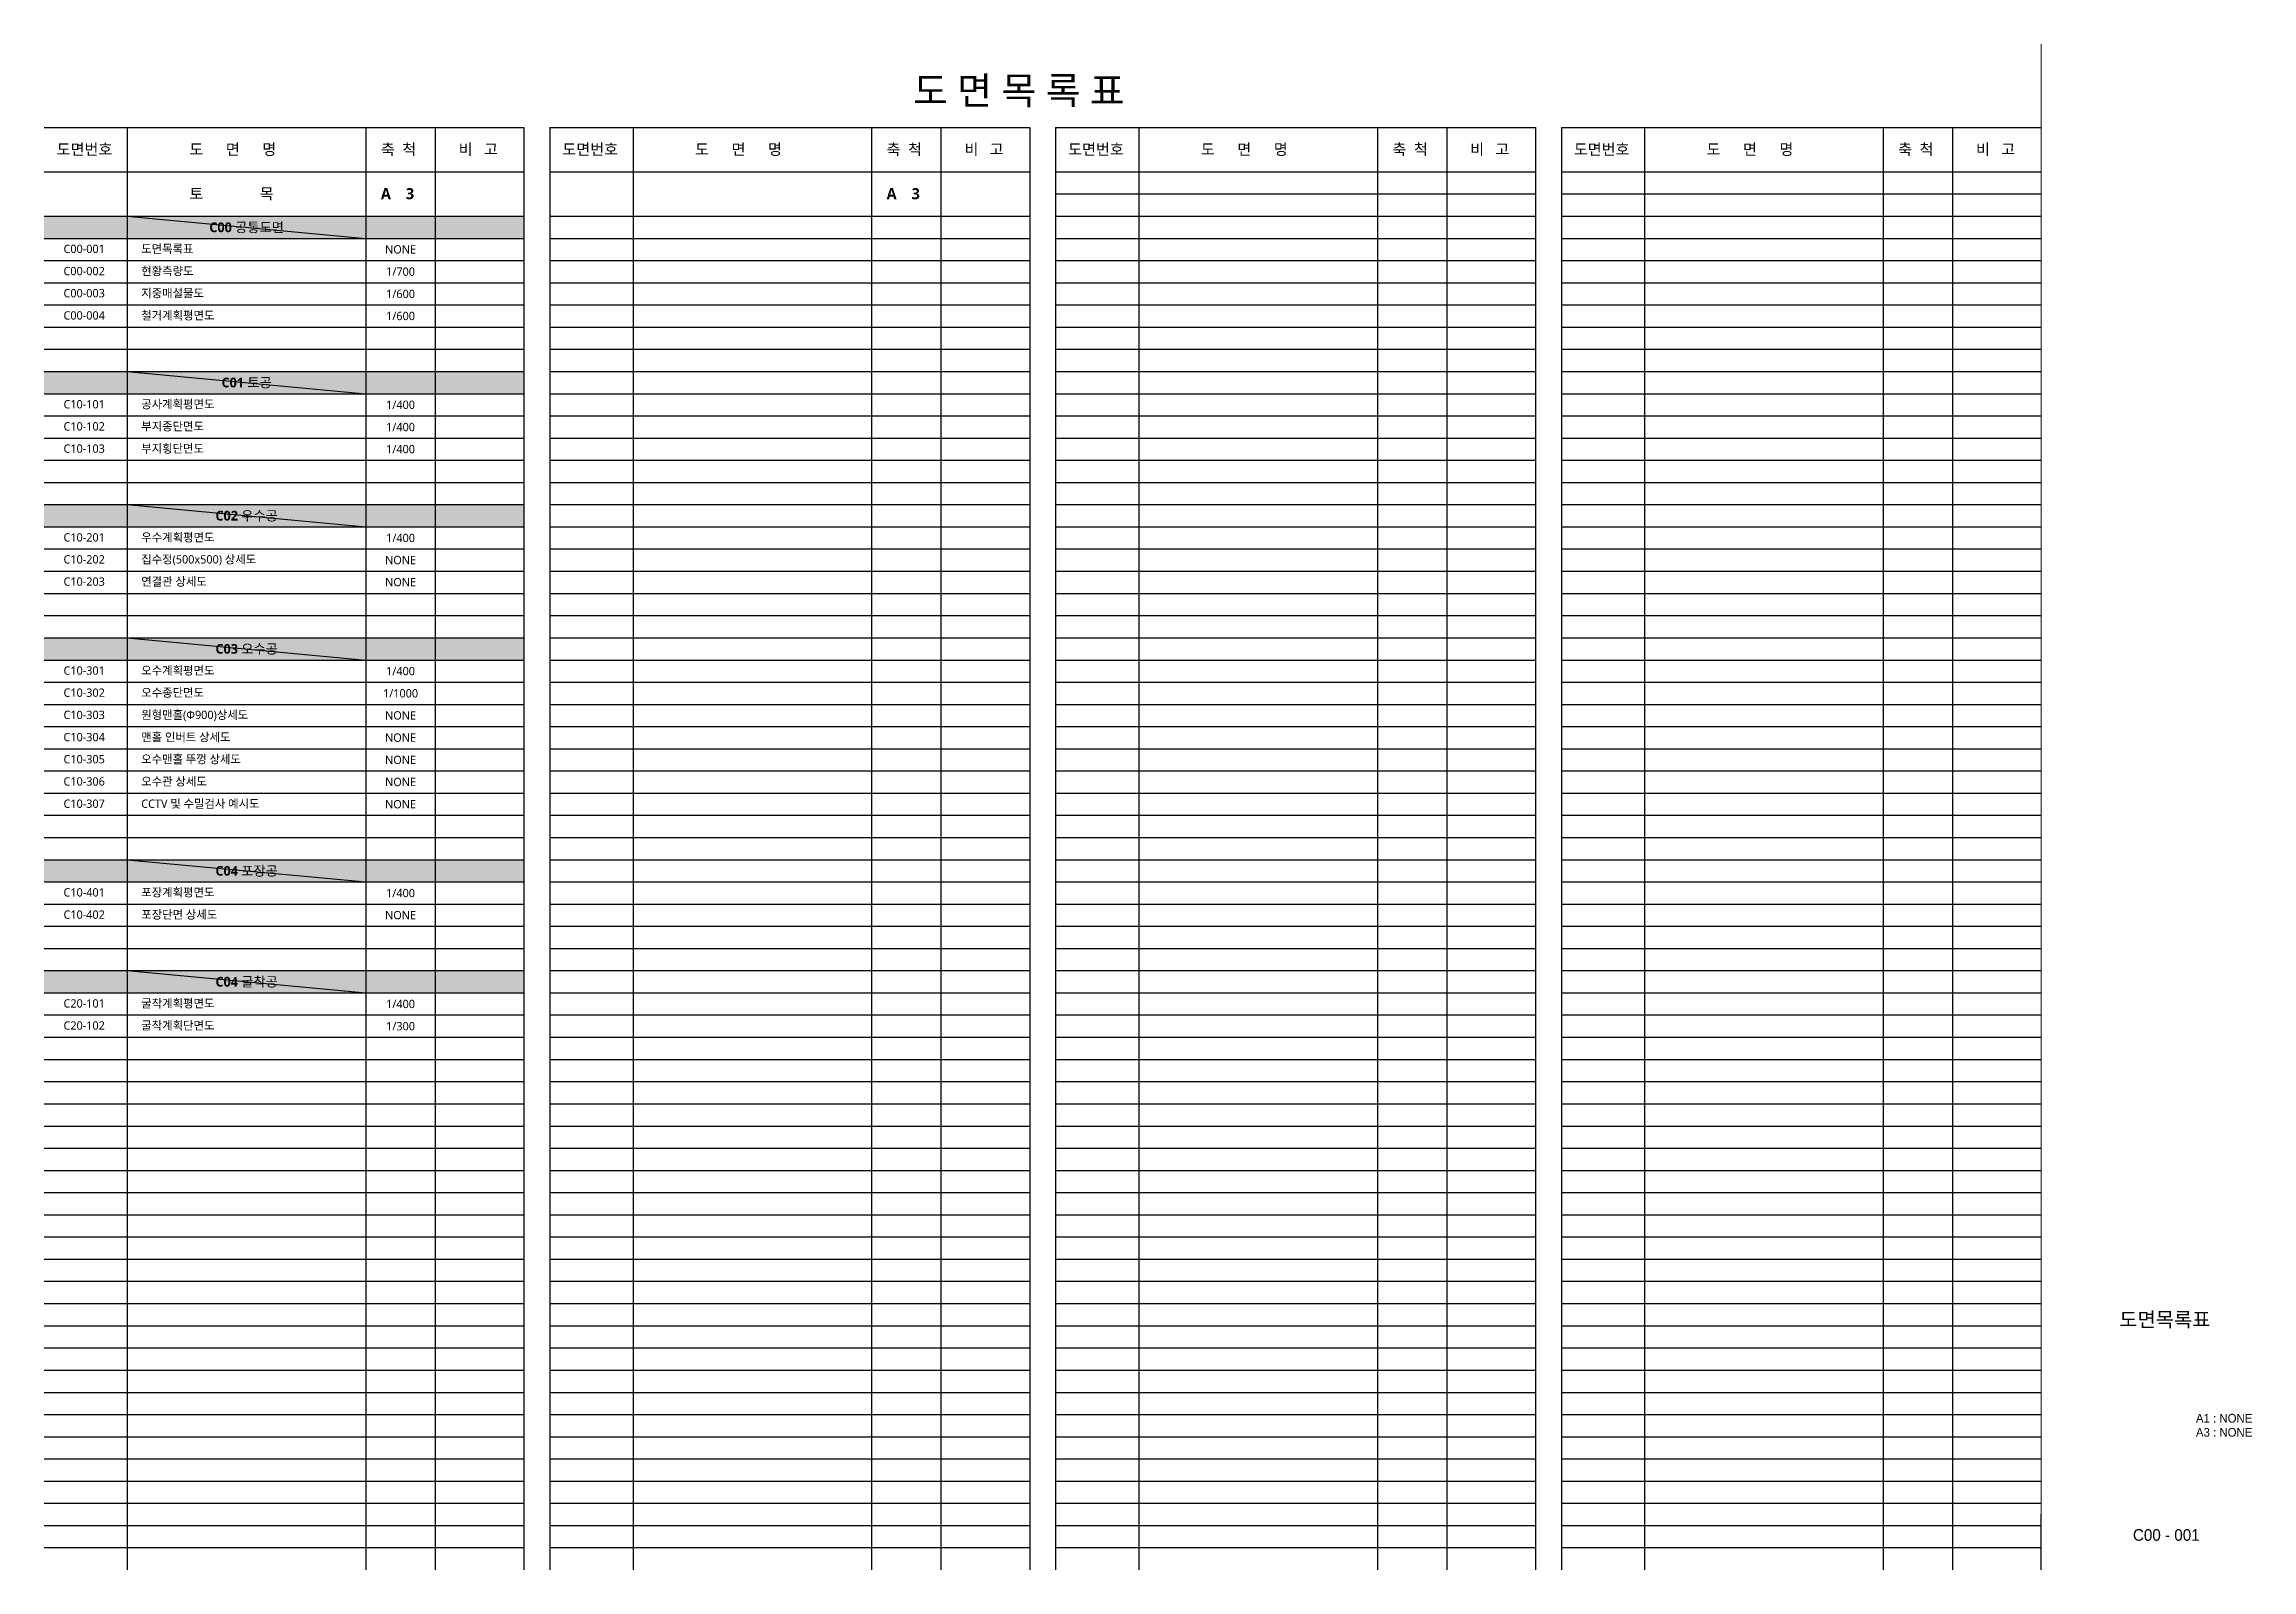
# Model space of a CAD drawing. Header units: inches. Extents: x 9 to 161, y 4 to 109.
import ezdxf
from ezdxf.enums import TextEntityAlignment as Align

# ---------------------------------------------------------------- set-up
doc = ezdxf.new("R2010")
doc.units = ezdxf.units.IN
doc.header["$MEASUREMENT"] = 0
for name, color, linetype in [('A-ANNO-GRA1', 7, 'Continuous'), ('A-ANNO-GRA2', 4, 'Continuous'), ('A-ANNO-GRA3', 252, 'Continuous'), ('A-ANNO-TEXT1', 7, 'Continuous'), ('A-ANNO-TEXT2', 3, 'Continuous'), ('XR-SHEET$1$SHT', 5, 'Continuous')]:
    doc.layers.add(name, color=color, linetype=linetype)
doc.layers.add('A-ANNO-NPLT', color=129, linetype='Continuous', plot=False)
doc.layers.add('X-form$0$G-BORD-FORM', color=7, linetype='Continuous', lineweight=5)
doc.styles.add('htw', font='MALGUN_0.TTF')
doc.styles.add('htwB', font='malgunbd_0.ttf')
doc.styles.add('돋음', font='Dotum.ttf')

msp = doc.modelspace()

# ---------------------------------------------------------------- linework, layer by layer
msp.add_line((146.7, 4.2), (146.7, 8.02))
at = {"layer": 'A-ANNO-GRA1'}
for p, q in [((9.3, 103.43), (42.31, 103.43)), ((15.02, 103.43), (15.02, 4.2)), ((31.44, 103.43), (31.44, 4.2)), ((36.21, 103.43), (36.21, 4.2)), ((42.31, 103.43), (42.31, 4.2)), ((44.1, 103.43), (44.1, 4.2)), ((44.1, 103.43), (77.11, 103.43)), ((49.82, 103.43), (49.82, 4.2)), ((66.23, 103.43), (66.23, 4.2)), ((71, 103.43), (71, 4.2)), ((77.11, 103.43), (77.11, 4.2)), ((78.89, 103.43), (78.89, 4.2)), ((78.89, 103.43), (111.9, 103.43)), ((84.62, 103.43), (84.62, 4.2)), ((101.03, 103.43), (101.03, 4.2)), ((105.8, 103.43), (105.8, 4.2)), ((111.9, 103.43), (111.9, 4.2)), ((113.69, 103.43), (113.69, 4.2)), ((113.69, 103.43), (146.7, 103.43)), ((119.41, 103.43), (119.41, 4.2)), ((135.82, 103.43), (135.82, 4.2)), ((140.59, 103.43), (140.59, 4.2)), ((9.3, 100.38), (42.31, 100.38)), ((44.1, 100.38), (77.11, 100.38)), ((78.89, 100.38), (111.9, 100.38)), ((113.69, 100.38), (146.7, 100.38))]:
    msp.add_line(p, q, dxfattribs=at)
at = {"layer": 'A-ANNO-GRA2'}
for p, q in [((78.89, 98.85), (111.9, 98.85)), ((113.69, 98.85), (146.7, 98.85)), ((9.3, 97.33), (42.31, 97.33)), ((44.1, 97.33), (77.11, 97.33)), ((78.89, 97.33), (111.9, 97.33)), ((113.69, 97.33), (146.7, 97.33)), ((9.3, 95.8), (42.31, 95.8)), ((44.1, 95.8), (77.11, 95.8)), ((78.89, 95.8), (111.9, 95.8)), ((113.69, 95.8), (146.7, 95.8)), ((9.3, 94.27), (42.31, 94.27)), ((44.1, 94.27), (77.11, 94.27)), ((78.89, 94.27), (111.9, 94.27)), ((113.69, 94.27), (146.7, 94.27)), ((9.3, 92.75), (42.31, 92.75)), ((44.1, 92.75), (77.11, 92.75)), ((78.89, 92.75), (111.9, 92.75)), ((113.69, 92.75), (146.7, 92.75)), ((9.3, 91.22), (42.31, 91.22)), ((44.1, 91.22), (77.11, 91.22)), ((78.89, 91.22), (111.9, 91.22)), ((113.69, 91.22), (146.7, 91.22)), ((9.3, 89.69), (42.31, 89.69)), ((44.1, 89.69), (77.11, 89.69)), ((78.89, 89.69), (111.9, 89.69)), ((113.69, 89.69), (146.7, 89.69)), ((9.3, 88.17), (42.31, 88.17)), ((44.1, 88.17), (77.11, 88.17)), ((78.89, 88.17), (111.9, 88.17)), ((113.69, 88.17), (146.7, 88.17)), ((9.3, 86.64), (42.31, 86.64)), ((44.1, 86.64), (77.11, 86.64)), ((78.89, 86.64), (111.9, 86.64)), ((113.69, 86.64), (146.7, 86.64)), ((9.3, 85.11), (42.31, 85.11)), ((44.1, 85.11), (77.11, 85.11)), ((78.89, 85.11), (111.9, 85.11)), ((113.69, 85.11), (146.7, 85.11)), ((9.3, 83.59), (42.31, 83.59)), ((44.1, 83.59), (77.11, 83.59)), ((78.89, 83.59), (111.9, 83.59)), ((113.69, 83.59), (146.7, 83.59)), ((9.3, 82.06), (42.31, 82.06)), ((44.1, 82.06), (77.11, 82.06)), ((78.89, 82.06), (111.9, 82.06)), ((113.69, 82.06), (146.7, 82.06)), ((9.3, 80.53), (42.31, 80.53)), ((44.1, 80.53), (77.11, 80.53)), ((78.89, 80.53), (111.9, 80.53)), ((113.69, 80.53), (146.7, 80.53)), ((9.3, 79.01), (42.31, 79.01)), ((44.1, 79.01), (77.11, 79.01)), ((78.89, 79.01), (111.9, 79.01)), ((113.69, 79.01), (146.7, 79.01)), ((9.3, 77.48), (42.31, 77.48)), ((44.1, 77.48), (77.11, 77.48)), ((78.89, 77.48), (111.9, 77.48)), ((113.69, 77.48), (146.7, 77.48)), ((9.3, 75.95), (42.31, 75.95)), ((44.1, 75.95), (77.11, 75.95)), ((78.89, 75.95), (111.9, 75.95)), ((113.69, 75.95), (146.7, 75.95)), ((9.3, 74.43), (42.31, 74.43)), ((44.1, 74.43), (77.11, 74.43)), ((78.89, 74.43), (111.9, 74.43)), ((113.69, 74.43), (146.7, 74.43)), ((9.3, 72.9), (42.31, 72.9)), ((44.1, 72.9), (77.11, 72.9)), ((78.89, 72.9), (111.9, 72.9)), ((113.69, 72.9), (146.7, 72.9)), ((9.3, 71.37), (42.31, 71.37)), ((44.1, 71.37), (77.11, 71.37)), ((78.89, 71.37), (111.9, 71.37)), ((113.69, 71.37), (146.7, 71.37)), ((9.3, 69.85), (42.31, 69.85)), ((44.1, 69.85), (77.11, 69.85)), ((78.89, 69.85), (111.9, 69.85)), ((113.69, 69.85), (146.7, 69.85)), ((9.3, 68.32), (42.31, 68.32)), ((44.1, 68.32), (77.11, 68.32)), ((78.89, 68.32), (111.9, 68.32)), ((113.69, 68.32), (146.7, 68.32)), ((9.3, 66.79), (42.31, 66.79)), ((44.1, 66.79), (77.11, 66.79)), ((78.89, 66.79), (111.9, 66.79)), ((113.69, 66.79), (146.7, 66.79)), ((9.3, 65.27), (42.31, 65.27)), ((44.1, 65.27), (77.11, 65.27)), ((78.89, 65.27), (111.9, 65.27)), ((113.69, 65.27), (146.7, 65.27)), ((9.3, 63.74), (42.31, 63.74)), ((44.1, 63.74), (77.11, 63.74)), ((78.89, 63.74), (111.9, 63.74)), ((113.69, 63.74), (146.7, 63.74)), ((9.3, 62.21), (42.31, 62.21)), ((44.1, 62.21), (77.11, 62.21)), ((78.89, 62.21), (111.9, 62.21)), ((113.69, 62.21), (146.7, 62.21)), ((9.3, 60.69), (42.31, 60.69)), ((44.1, 60.69), (77.11, 60.69)), ((78.89, 60.69), (111.9, 60.69)), ((113.69, 60.69), (146.7, 60.69)), ((9.3, 59.16), (42.31, 59.16)), ((44.1, 59.16), (77.11, 59.16)), ((78.89, 59.16), (111.9, 59.16)), ((113.69, 59.16), (146.7, 59.16)), ((9.3, 57.63), (42.31, 57.63)), ((44.1, 57.63), (77.11, 57.63)), ((78.89, 57.63), (111.9, 57.63)), ((113.69, 57.63), (146.7, 57.63)), ((9.3, 56.11), (42.31, 56.11)), ((44.1, 56.11), (77.11, 56.11)), ((78.89, 56.11), (111.9, 56.11)), ((113.69, 56.11), (146.7, 56.11)), ((9.3, 54.58), (42.31, 54.58)), ((44.1, 54.58), (77.11, 54.58)), ((78.89, 54.58), (111.9, 54.58)), ((113.69, 54.58), (146.7, 54.58)), ((9.3, 53.05), (42.31, 53.05)), ((44.1, 53.05), (77.11, 53.05)), ((78.89, 53.05), (111.9, 53.05)), ((113.69, 53.05), (146.7, 53.05)), ((9.3, 51.53), (42.31, 51.53)), ((44.1, 51.53), (77.11, 51.53)), ((78.89, 51.53), (111.9, 51.53)), ((113.69, 51.53), (146.7, 51.53)), ((9.3, 50), (42.31, 50)), ((44.1, 50), (77.11, 50)), ((78.89, 50), (111.9, 50)), ((113.69, 50), (146.7, 50)), ((9.3, 48.47), (42.31, 48.47)), ((44.1, 48.47), (77.11, 48.47)), ((78.89, 48.47), (111.9, 48.47)), ((113.69, 48.47), (146.7, 48.47)), ((9.3, 46.95), (42.31, 46.95)), ((44.1, 46.95), (77.11, 46.95)), ((78.89, 46.95), (111.9, 46.95)), ((113.69, 46.95), (146.7, 46.95)), ((9.3, 45.42), (42.31, 45.42)), ((44.1, 45.42), (77.11, 45.42)), ((78.89, 45.42), (111.9, 45.42)), ((113.69, 45.42), (146.7, 45.42)), ((9.3, 43.89), (42.31, 43.89)), ((44.1, 43.89), (77.11, 43.89)), ((78.89, 43.89), (111.9, 43.89)), ((113.69, 43.89), (146.7, 43.89)), ((9.3, 42.37), (42.31, 42.37)), ((44.1, 42.37), (77.11, 42.37)), ((78.89, 42.37), (111.9, 42.37)), ((113.69, 42.37), (146.7, 42.37)), ((9.3, 40.84), (42.31, 40.84)), ((44.1, 40.84), (77.11, 40.84)), ((78.89, 40.84), (111.9, 40.84)), ((113.69, 40.84), (146.7, 40.84)), ((9.3, 39.31), (42.31, 39.31)), ((44.1, 39.31), (77.11, 39.31)), ((78.89, 39.31), (111.9, 39.31)), ((113.69, 39.31), (146.7, 39.31)), ((9.3, 37.79), (42.31, 37.79)), ((44.1, 37.79), (77.11, 37.79)), ((78.89, 37.79), (111.9, 37.79)), ((113.69, 37.79), (146.7, 37.79)), ((9.3, 36.26), (42.31, 36.26)), ((44.1, 36.26), (77.11, 36.26)), ((78.89, 36.26), (111.9, 36.26)), ((113.69, 36.26), (146.7, 36.26)), ((9.3, 34.73), (42.31, 34.73)), ((44.1, 34.73), (77.11, 34.73)), ((78.89, 34.73), (111.9, 34.73)), ((113.69, 34.73), (146.7, 34.73)), ((9.3, 33.21), (42.31, 33.21)), ((44.1, 33.21), (77.11, 33.21)), ((78.89, 33.21), (111.9, 33.21)), ((113.69, 33.21), (146.7, 33.21)), ((9.3, 31.68), (42.31, 31.68)), ((44.1, 31.68), (77.11, 31.68)), ((78.89, 31.68), (111.9, 31.68)), ((113.69, 31.68), (146.7, 31.68)), ((9.3, 30.15), (42.31, 30.15)), ((44.1, 30.15), (77.11, 30.15)), ((78.89, 30.15), (111.9, 30.15)), ((113.69, 30.15), (146.7, 30.15)), ((9.3, 28.63), (42.31, 28.63)), ((44.1, 28.63), (77.11, 28.63)), ((78.89, 28.63), (111.9, 28.63)), ((113.69, 28.63), (146.7, 28.63)), ((9.3, 27.1), (42.31, 27.1)), ((44.1, 27.1), (77.11, 27.1)), ((78.89, 27.1), (111.9, 27.1)), ((113.69, 27.1), (146.7, 27.1)), ((9.3, 25.57), (42.31, 25.57)), ((44.1, 25.57), (77.11, 25.57)), ((78.89, 25.57), (111.9, 25.57)), ((113.69, 25.57), (146.7, 25.57)), ((9.3, 24.05), (42.31, 24.05)), ((44.1, 24.05), (77.11, 24.05)), ((78.89, 24.05), (111.9, 24.05)), ((113.69, 24.05), (146.7, 24.05)), ((9.3, 22.52), (42.31, 22.52)), ((44.1, 22.52), (77.11, 22.52)), ((78.89, 22.52), (111.9, 22.52)), ((113.69, 22.52), (146.7, 22.52)), ((9.3, 20.99), (42.31, 20.99)), ((44.1, 20.99), (77.11, 20.99)), ((78.89, 20.99), (111.9, 20.99)), ((113.69, 20.99), (146.7, 20.99)), ((9.3, 19.47), (42.31, 19.47)), ((44.1, 19.47), (77.11, 19.47)), ((78.89, 19.47), (111.9, 19.47)), ((113.69, 19.47), (146.7, 19.47)), ((9.3, 17.94), (42.31, 17.94)), ((44.1, 17.94), (77.11, 17.94)), ((78.89, 17.94), (111.9, 17.94)), ((113.69, 17.94), (146.7, 17.94)), ((9.3, 16.41), (42.31, 16.41)), ((44.1, 16.41), (77.11, 16.41)), ((78.89, 16.41), (111.9, 16.41)), ((113.69, 16.41), (146.7, 16.41)), ((9.3, 14.89), (42.31, 14.89)), ((44.1, 14.89), (77.11, 14.89)), ((78.89, 14.89), (111.9, 14.89)), ((113.69, 14.89), (146.7, 14.89)), ((9.3, 13.36), (42.31, 13.36)), ((44.1, 13.36), (77.11, 13.36)), ((78.89, 13.36), (111.9, 13.36)), ((113.69, 13.36), (146.7, 13.36)), ((9.3, 11.83), (42.31, 11.83)), ((44.1, 11.83), (77.11, 11.83)), ((78.89, 11.83), (111.9, 11.83)), ((113.69, 11.83), (146.7, 11.83)), ((9.3, 10.31), (42.31, 10.31)), ((44.1, 10.31), (77.11, 10.31)), ((78.89, 10.31), (111.9, 10.31)), ((113.69, 10.31), (146.7, 10.31)), ((9.3, 8.78), (42.31, 8.78)), ((44.1, 8.78), (77.11, 8.78)), ((78.89, 8.78), (111.9, 8.78)), ((113.69, 8.78), (146.7, 8.78)), ((9.3, 7.25), (42.31, 7.25)), ((44.1, 7.25), (77.11, 7.25)), ((78.89, 7.25), (111.9, 7.25)), ((113.69, 7.25), (146.7, 7.25)), ((9.3, 5.73), (42.31, 5.73)), ((44.1, 5.73), (77.11, 5.73)), ((78.89, 5.73), (111.9, 5.73)), ((113.69, 5.73), (146.7, 5.73))]:
    msp.add_line(p, q, dxfattribs=at)
at = {"layer": 'A-ANNO-GRA3'}
for points in [[(9.3, 97.33), (9.3, 95.8), (42.31, 97.33), (42.31, 95.8)], [(9.3, 86.64), (9.3, 85.11), (42.31, 86.64), (42.31, 85.11)], [(9.3, 77.48), (9.3, 75.95), (42.31, 77.48), (42.31, 75.95)], [(9.3, 68.32), (9.3, 66.79), (42.31, 68.32), (42.31, 66.79)], [(9.3, 53.05), (9.3, 51.53), (42.31, 53.05), (42.31, 51.53)], [(9.3, 45.42), (9.3, 43.89), (42.31, 45.42), (42.31, 43.89)]]:
    msp.add_solid(points, dxfattribs=at)
at = {"layer": 'A-ANNO-NPLT'}
for p, q in [((15.02, 97.33), (31.44, 95.8)), ((15.02, 86.64), (31.44, 85.11)), ((15.02, 77.48), (31.44, 75.95)), ((15.02, 68.32), (31.44, 66.79)), ((15.02, 53.05), (31.44, 51.53)), ((15.02, 45.42), (31.44, 43.89))]:
    msp.add_line(p, q, dxfattribs=at)
at = {"layer": 'X-form$0$G-BORD-FORM'}
msp.add_lwpolyline([(146.7, 4.2), (146.7, 109.16)], dxfattribs=at)

# ---------------------------------------------------------------- texts
at = {"layer": 'A-ANNO-TEXT1', "style": 'htw'}
for s, height, p in [('C00-001', 0.573, (10.63, 94.79)), ('도면목록표', 0.573, (15.98, 94.79)), ('C00-002', 0.573, (10.63, 93.26)), ('현황측량도', 0.573, (15.98, 93.26)), ('C00-003', 0.573, (10.63, 91.74)), ('지중매설물도', 0.573, (15.98, 91.74)), ('C00-004', 0.573, (10.63, 90.21)), ('철거계획평면도', 0.573, (15.98, 90.21)), ('C10-101', 0.573, (10.63, 84.1)), ('공사계획평면도', 0.573, (15.98, 84.1)), ('C10-102', 0.573, (10.63, 82.58)), ('부지종단면도', 0.573, (15.98, 82.58)), ('C10-103', 0.573, (10.63, 81.05)), ('부지횡단면도', 0.573, (15.98, 81.05)), ('C10-201', 0.573, (10.63, 74.94)), ('우수계획평면도', 0.573, (15.98, 74.94)), ('C10-202', 0.573, (10.63, 73.43)), ('집수정(500x500) 상세도', 0.5725, (15.98, 73.43)), ('C10-203', 0.573, (10.63, 71.9)), ('연결관 상세도', 0.573, (15.98, 71.9)), ('C10-301', 0.573, (10.63, 65.78)), ('오수계획평면도', 0.573, (15.98, 65.78)), ('C10-302', 0.573, (10.63, 64.26)), ('오수종단면도', 0.573, (15.98, 64.26)), ('C10-303', 0.573, (10.63, 62.73)), ('원형맨홀(Φ900)상세도', 0.5725, (15.98, 62.73)), ('C10-304', 0.573, (10.63, 61.2)), ('맨홀 인버트 상세도', 0.573, (15.98, 61.2)), ('C10-305', 0.573, (10.63, 59.68)), ('오수맨홀 뚜껑 상세도', 0.5725, (15.98, 59.68)), ('C10-306', 0.573, (10.63, 58.15)), ('오수관 상세도', 0.573, (15.98, 58.15)), ('C10-307', 0.573, (10.63, 56.62)), ('CCTV 및 수밀검사 예시도', 0.5725, (15.98, 56.62)), ('C10-401', 0.573, (10.63, 50.52)), ('포장계획평면도', 0.573, (15.98, 50.52)), ('C10-402', 0.573, (10.63, 48.99)), ('포장단면 상세도', 0.573, (15.98, 48.99)), ('C20-101', 0.573, (10.63, 42.88)), ('굴착계획평면도', 0.573, (15.98, 42.88)), ('C20-102', 0.573, (10.63, 41.36)), ('굴착계획단면도', 0.573, (15.98, 41.36))]:
    msp.add_text(s, height=height, dxfattribs=at).set_placement(p)
for s, p in [('NONE', (33.82, 95.04)), ('1/700', (33.82, 93.51)), ('1/600', (33.82, 91.98)), ('1/600', (33.82, 90.46)), ('1/400', (33.82, 84.35)), ('1/400', (33.82, 82.82)), ('1/400', (33.82, 81.3)), ('1/400', (33.82, 75.19)), ('NONE', (33.82, 73.67)), ('NONE', (33.82, 72.15)), ('1/400', (33.82, 66.03)), ('1/1000', (33.82, 64.5)), ('NONE', (33.82, 62.98)), ('NONE', (33.82, 61.45)), ('NONE', (33.82, 59.92)), ('NONE', (33.82, 58.4)), ('NONE', (33.82, 56.87)), ('1/400', (33.82, 50.76)), ('NONE', (33.82, 49.24)), ('1/400', (33.82, 43.13)), ('1/300', (33.82, 41.6))]:
    msp.add_text(s, height=0.573, dxfattribs=at).set_placement(p, align=Align.MIDDLE_CENTER)
at = {"layer": 'A-ANNO-TEXT2', "style": 'htwB'}
for s, height, p in [('도 면 목 록 표', 1.908, (69.08, 105.01)), ('도면번호', 0.763, (10.16, 101.54)), ('도      면      명', 0.7633, (19.29, 101.54)), ('축  척', 0.763, (32.47, 101.54)), ('비   고', 0.763, (37.82, 101.54)), ('도면번호', 0.763, (44.95, 101.54)), ('도      면      명', 0.7633, (54.08, 101.54)), ('축  척', 0.763, (67.26, 101.54)), ('비   고', 0.763, (72.62, 101.54)), ('도면번호', 0.763, (79.75, 101.54)), ('도      면      명', 0.7633, (88.88, 101.54)), ('축  척', 0.763, (102.06, 101.54)), ('비   고', 0.763, (107.41, 101.54)), ('도면번호', 0.763, (114.54, 101.54)), ('도      면      명', 0.7633, (123.67, 101.54)), ('축  척', 0.763, (136.85, 101.54)), ('비   고', 0.763, (142.21, 101.54)), ('토               목', 0.7633, (19.29, 98.49)), ('A    3', 0.763, (32.47, 98.49)), ('A    3', 0.763, (67.26, 98.49))]:
    msp.add_text(s, height=height, dxfattribs=at).set_placement(p)
for s, p in [('C00 공통도면', (23.23, 96.56)), ('C01 토공', (23.23, 85.88)), ('C02 우수공', (23.23, 76.72)), ('C03 오수공', (23.23, 67.56)), ('C04 포장공', (23.23, 52.29)), ('C04 굴착공', (23.23, 44.66))]:
    msp.add_text(s, height=0.668, dxfattribs=at).set_placement(p, align=Align.MIDDLE_CENTER)
at = {"layer": 'XR-SHEET$1$SHT', "color": 3, "style": '돋음'}
for s, height, p in [('도면목록표', 1, (155.2, 21.42)), ('A1 : NONE', 0.6, (159.28, 14.63)), ('A3 : NONE', 0.6, (159.28, 13.66)), ('C00 - 001', 0.8, (155.3, 6.6))]:
    msp.add_text(s, height=height, dxfattribs=at).set_placement(p, align=Align.MIDDLE_CENTER)

doc.saveas('drawing.dxf')
